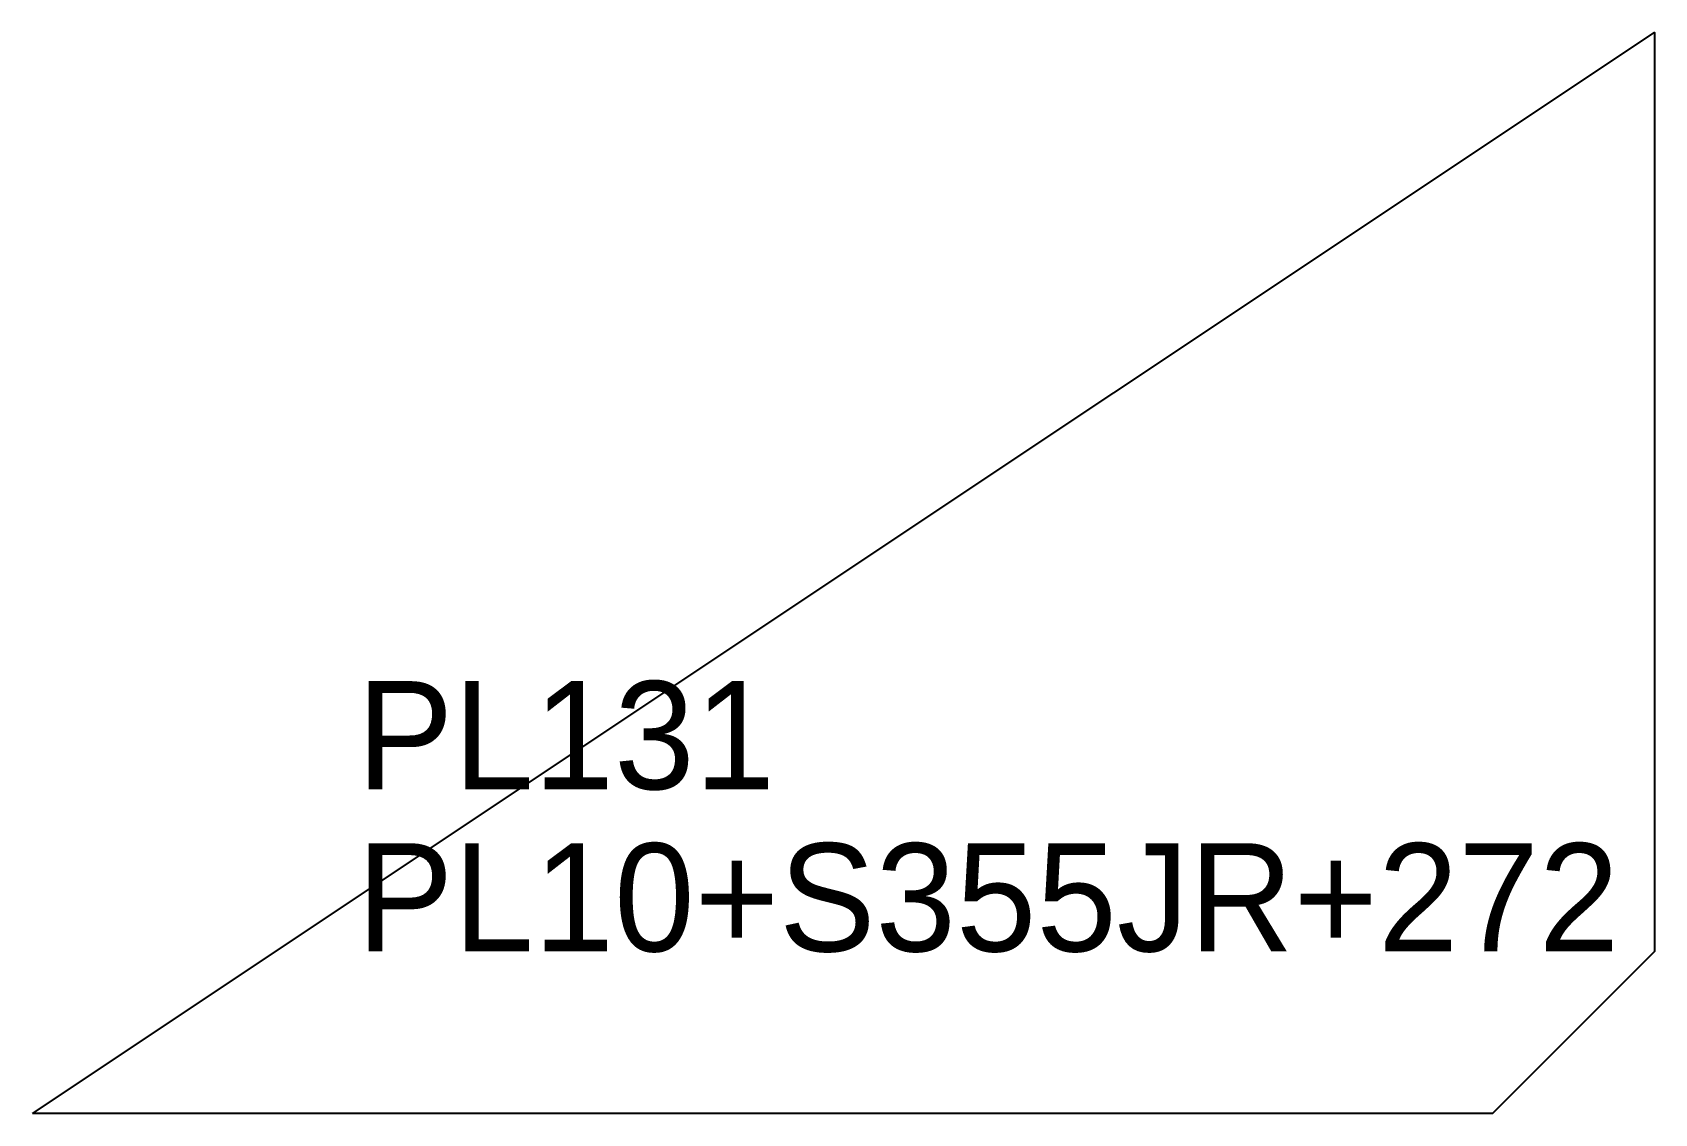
# Model space of a CAD drawing. Extents: x 0 to 150, y 0 to 100.
import ezdxf

# ---------------------------------------------------------------- set-up
doc = ezdxf.new("R2010")
doc.units = 0
for name, color, linetype in [('CUT', 7, 'CONTINUOUS'), ('SCRIBE', 3, 'CONTINUOUS'), ('TEXT', 7, 'CONTINUOUS')]:
    doc.layers.add(name, color=color, linetype=linetype)

msp = doc.modelspace()

# ---------------------------------------------------------------- linework, layer by layer
at = {"layer": 'CUT', "color": 7, "linetype": 'CONTINUOUS'}
msp.add_lwpolyline([(0, 0), (150, 100), (150, 15), (135, 0)], close=True, dxfattribs=at)

# ---------------------------------------------------------------- texts
at = {"layer": 'SCRIBE', "color": 3}
msp.add_text('PL131', height=10, dxfattribs=at).set_placement((30, 30))
at = {"layer": 'TEXT', "color": 7}
msp.add_text('PL10+S355JR+272', height=10, dxfattribs=at).set_placement((30, 15))

doc.saveas('drawing.dxf')
